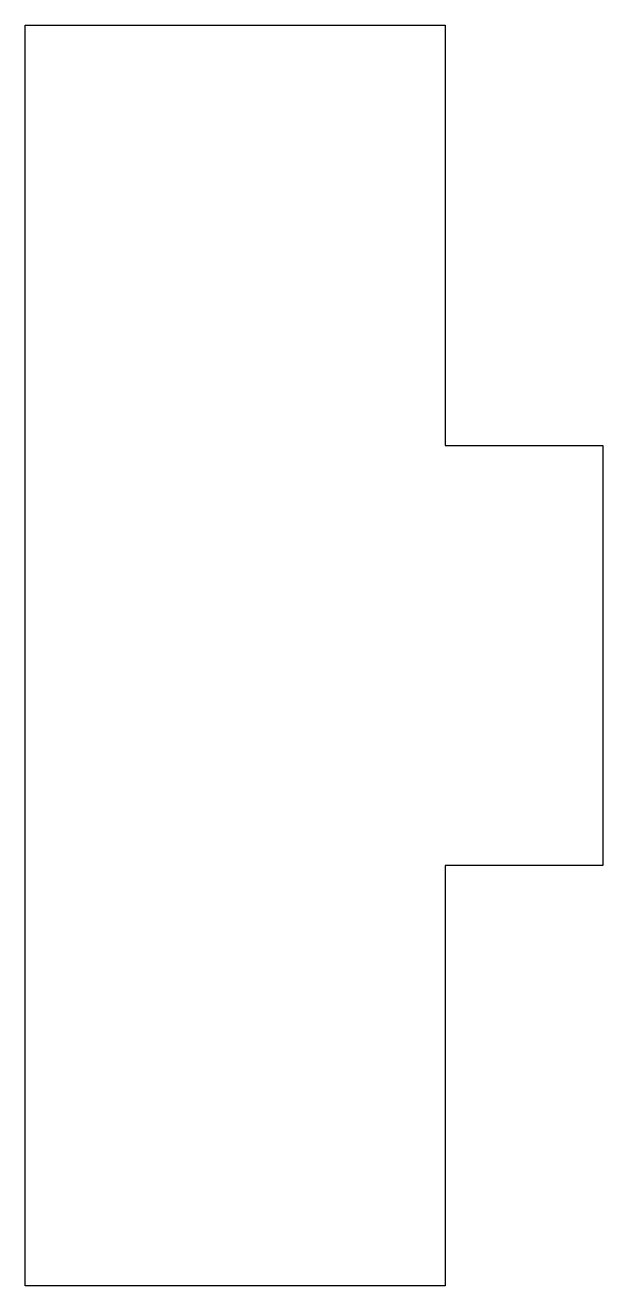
# Model space of a CAD drawing. Header units: inches. Extents: x 0 to 2.75, y -3 to 3.
import ezdxf

# ---------------------------------------------------------------- set-up
doc = ezdxf.new("R2010")
doc.units = ezdxf.units.IN
doc.header["$LTSCALE"] = 0.5
doc.header["$MEASUREMENT"] = 0

msp = doc.modelspace()

# ---------------------------------------------------------------- linework, layer by layer
msp.add_lwpolyline([(2, -1), (2, -3), (0, -3), (0, 3), (2, 3), (2, 1), (2.75, 1), (2.75, -1)], close=True)

doc.saveas('drawing.dxf')
